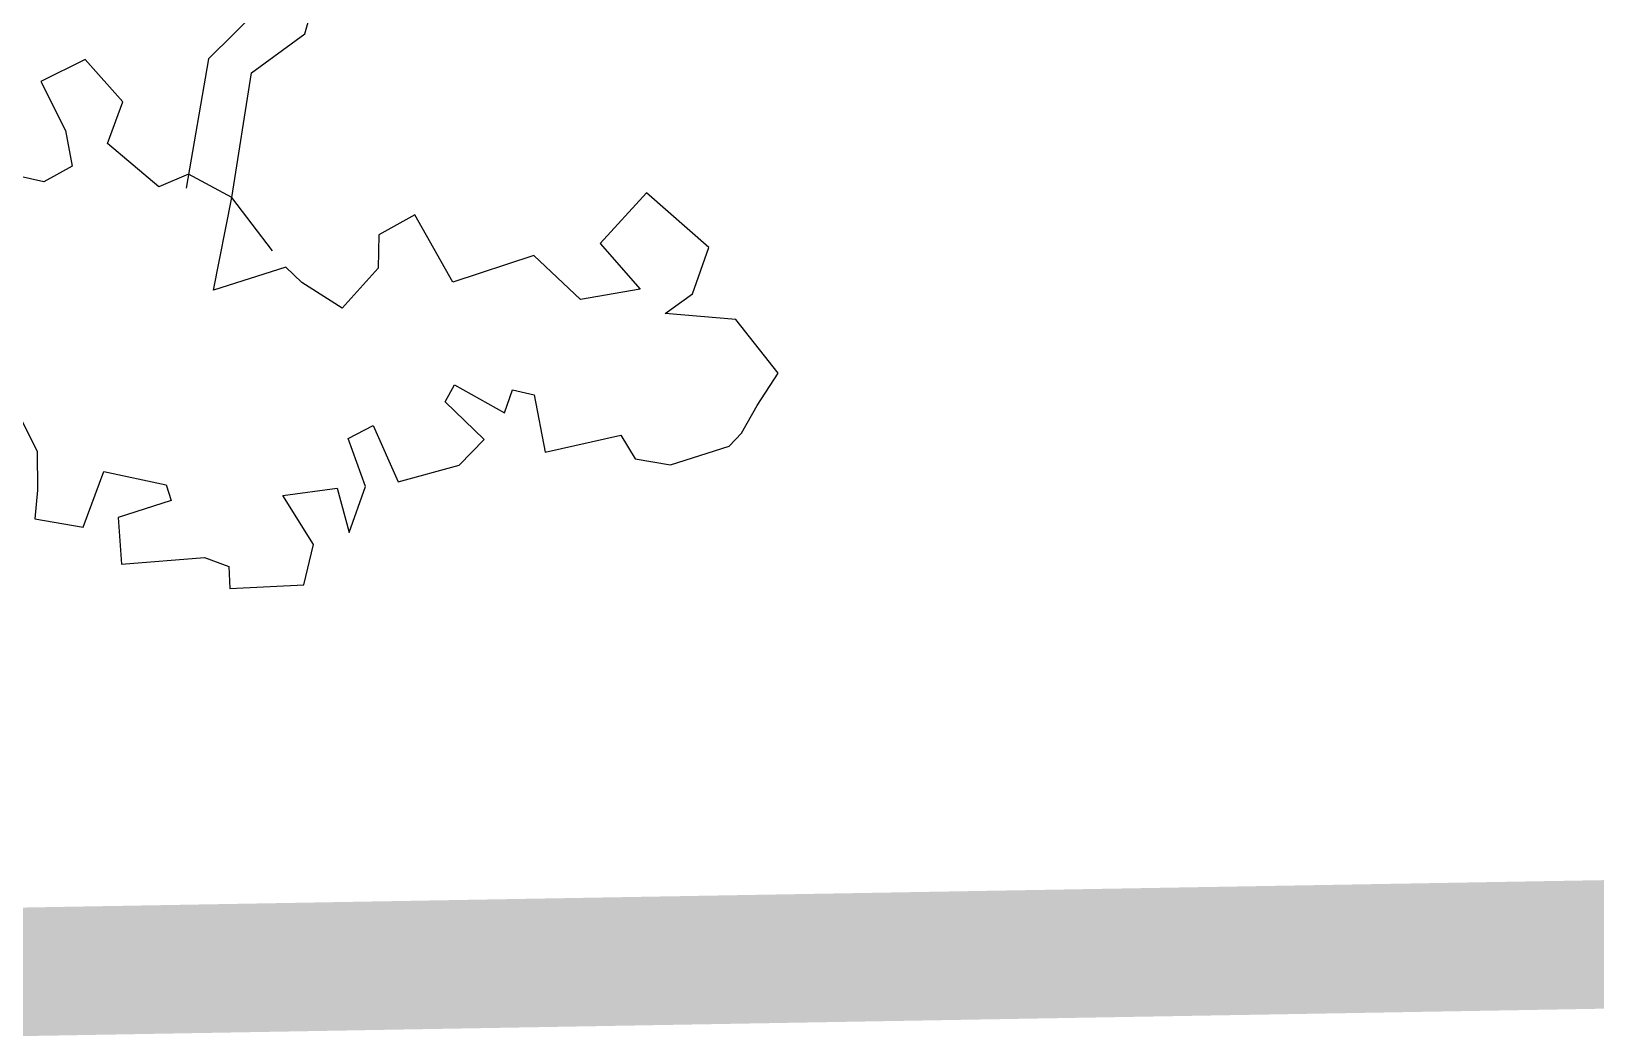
# Model space of a CAD drawing. Extents: x 302512 to 1034855, y -184136 to 410364.
# Drawn here: x 582013 to 588098, y 177789 to 181677 of the extents above; entities that cross this region are included whole.
import ezdxf

# ---------------------------------------------------------------- set-up
doc = ezdxf.new("R2010")
doc.units = 0
doc.header["$MEASUREMENT"] = 0
doc.linetypes.add('DASHED2', pattern=[0.375, 0.25, -0.125])
for name, color, linetype in [('LAYER3', 251, 'Continuous'), ('PUB_TEXT', 7, 'Continuous'), ('绿化', 97, 'Continuous'), ('绿地', 3, 'Continuous'), ('铺地', 8, 'Continuous')]:
    doc.layers.add(name, color=color, linetype=linetype)
doc.styles.add('2', font='simplex.shx', dxfattribs={"width": 0.7, "height": 1.2})
doc.styles.add('DIM_FONT', font='SIMPLEX.shx', dxfattribs={"width": 0.8})
doc.styles.add('P5', font='', dxfattribs={"width": 0.8, "height": 4})
doc.styles.get('P5').set_extended_font_data('FangSong_GB2312')

# ---------------------------------------------------------------- blocks, each defined once
blk = doc.blocks.new('_F1IRU')
at = {"layer": '绿化'}
for points in [[(-0.2717, -0.9577), (-0.3417, -0.8074), (-0.2278, -0.5165), (-0.0788, -0.4508), (0.1148, -0.0916), (0.3944, 0.2159), (0.4732, 0.4411), (0.6047, 0.6007), (0.7438, 0.6376)], [(-0.99, 0.3473), (-0.8237, 0.2346), (-0.3944, 0.1595), (-0.1577, 0.0375), (-0.0963, -0.1034), (-0.1752, -0.3663), (-0.3242, -0.46), (-0.4468, -0.7606)], [(-0.9846, -1.1636), (-0.9455, -1.3167), (-0.9652, -1.4103), (-0.9868, -1.478), (-0.8748, -1.5243), (-0.7954, -1.4005), (-0.6516, -1.4661), (-0.6478, -1.506), (-0.785, -1.5191), (-0.802, -1.6338), (-0.5976, -1.6619), (-0.544, -1.6957), (-0.5531, -1.7499), (-0.3724, -1.7802), (-0.3275, -1.6877), (-0.3762, -1.5532), (-0.3762, -1.5532), (-0.2408, -1.5644), (-0.2356, -1.6777), (-0.1719, -1.575), (-0.188, -1.4505), (-0.1212, -1.4324), (-0.0904, -1.5818), (0.0658, -1.5736), (0.1396, -1.5245), (0.0653, -1.413), (0.0969, -1.3774), (0.2026, -1.4711), (0.2344, -1.4197), (0.284, -1.4439), (0.2799, -1.5875), (0.4714, -1.5867), (0.494, -1.6511), (0.5752, -1.6846), (0.7268, -1.6704), (0.7637, -1.6459), (0.8159, -1.587), (0.8843, -1.5204), (0.81, -1.368), (0.643, -1.3167), (0.7194, -1.2834), (0.7831, -1.1806), (0.6618, -1.0152), (0.5229, -1.1135), (0.5951, -1.2447), (0.4458, -1.2383), (0.357, -1.107), (0.1467, -1.1288), (0.0914, -0.9457), (-0.0066, -0.9751), (-0.0257, -1.0556), (-0.1337, -1.1327), (-0.2171, -1.0495), (-0.2475, -1.0038), (-0.4345, -1.0215), (-0.3417, -0.8074), (-0.4336, -0.7282), (-0.5115, -0.7427), (-0.6128, -0.6113), (-0.5538, -0.5188), (-0.6223, -0.3964), (-0.7407, -0.4266), (-0.7072, -0.5578), (-0.7098, -0.6468), (-0.7866, -0.6701), (-0.964, -0.5874)]]:
    blk.add_lwpolyline(points, dxfattribs=at)
at = {"style": '2', "width": 0.7, "flags": 9}
for tag in ['YSIZE', 'XSIZE']:
    blk.add_attdef(tag, (0, 0), '', height=1.2, rotation=0.5, dxfattribs=at)
blk = doc.blocks.new('_F10BZJ')
at = {"layer": '铺地', "xscale": 1.0935, "yscale": 1.0935, "zscale": 1.0935}
blk.add_blockref('_F1IRU', (0, 0), dxfattribs=at)
at = {"style": 'DIM_FONT', "width": 0.8, "flags": 9}
for tag in ['YSIZE', 'XSIZE']:
    blk.add_attdef(tag, (0, 0), '', height=0.5, dxfattribs=at)
blk = doc.blocks.new('_F10EZC')
at = {"layer": 'LAYER3', "xscale": 1000, "yscale": 1000, "zscale": 1000, "rotation": 8.124167206954386}
blk.add_blockref('_F10BZJ', (0, 0), dxfattribs=at)
at = {"style": 'P5', "width": 0.8, "flags": 9}
for tag in ['XSIZE', 'YSIZE']:
    blk.add_attdef(tag, (0, 0), '', height=4, rotation=331.3521, dxfattribs=at)

msp = doc.modelspace()

# ---------------------------------------------------------------- linework, layer by layer
at = {"layer": 'PUB_TEXT', "linetype": 'DASHED2', "ltscale": 11501}
msp.add_lwpolyline([(679156.8, 151272.6, 500, 500, 0), (674476.8, 179622.6, 500, 500, 0), (570706.8, 177822.6, 500, 500, 0), (555676.8, 191092.6, 500, 500, 0), (576316.8, 296222.6, 500, 500, 0), (582276.8, 325892.6, 500, 500, 0), (611026.8, 352092.6, 500, 500, 0), (587226.8, 362592.6, 500, 500, 0), (568226.8, 384592.6, 500, 500, 0), (507726.8, 367092.6, 500, 500, 0), (519926.8, 321592.6, 500, 500, 0), (525256.8, 322672.6, 500, 500, 0), (524046.8, 295192.6, 500, 500, 0), (523196.8, 273732.6, 500, 500, 0), (513646.8, 246792.6, 500, 500, 0), (511726.8, 220832.6, 500, 500, 0), (509166.8, 213602.6, 500, 500, 0), (488786.8, 113992.6, 500, 500, 0), (505976.8, 97612.6, 500, 500, 0), (504766.8, 88882.6, 500, 500, 0), (517386.8, 66042.6, 500, 500, 0), (535206.8, 49082.6, 500, 500, 0), (563796.8, 36592.6, 500, 500, 0), (551656.8, 5252.6, 500, 500, 0)], format="xyseb", dxfattribs=at)

# ---------------------------------------------------------------- block references
at = {"layer": '绿地', "xscale": 1.44, "yscale": 1.44, "zscale": 1.44, "rotation": 4.248435238497092}
msp.add_blockref('_F10EZC', (583045.9, 182387.2, -233906.4), dxfattribs=at)

doc.saveas('drawing.dxf')
